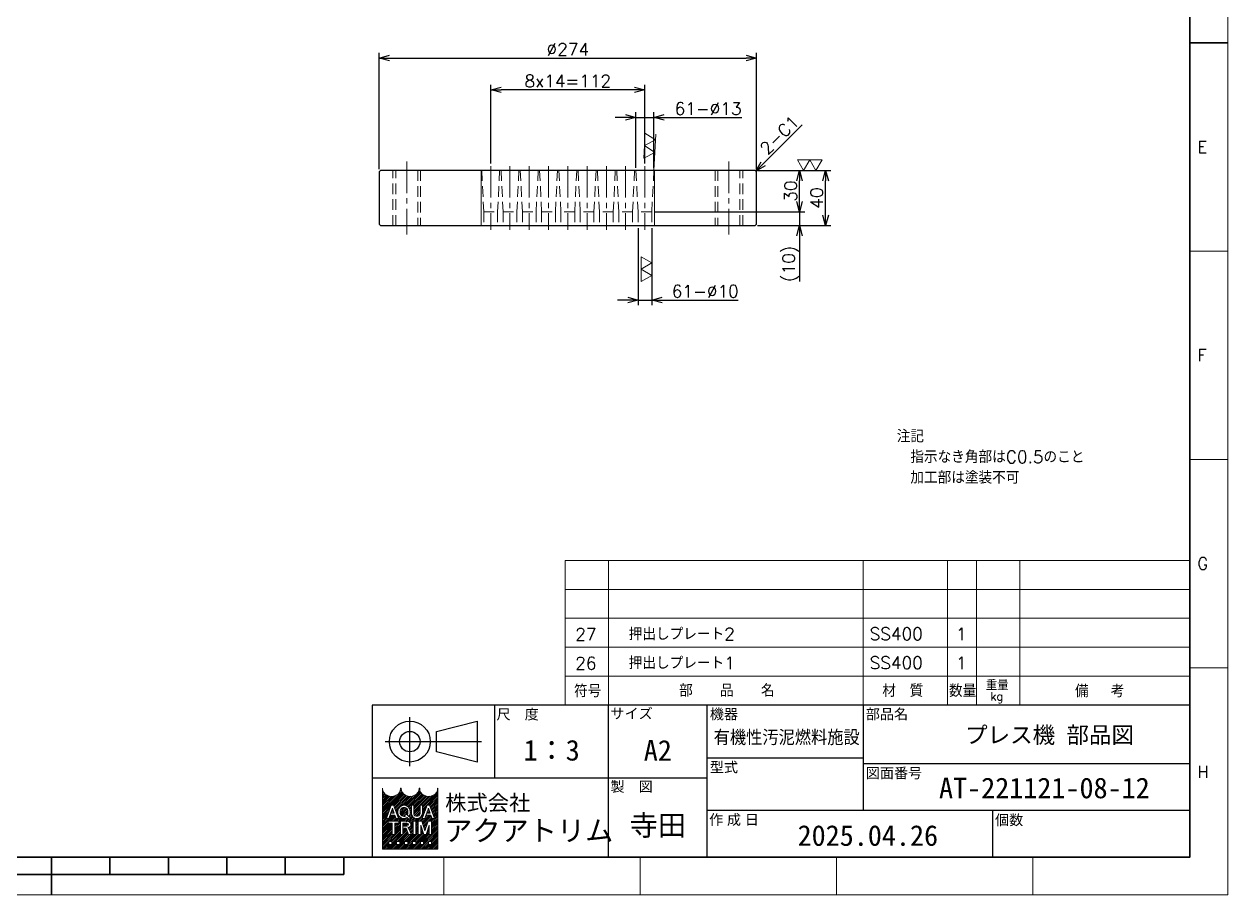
# Model space of a CAD drawing. Header units: millimetres. Extents: x 0 to 1764, y -26 to 1242.
# Drawn here: x 890 to 1764, y 0 to 632 of the extents above; entities that cross this region are included whole.
import ezdxf
from ezdxf.enums import TextEntityAlignment as Align

# ---------------------------------------------------------------- set-up
doc = ezdxf.new("R2010")
doc.units = ezdxf.units.MM
doc.header["$LTSCALE"] = 1.2
doc.header["$PDMODE"] = 99
doc.header["$PDSIZE"] = 1
doc.linetypes.add('CENTER2', pattern=[28.575, 19.05, -3.175, 3.175, -3.175])
doc.linetypes.add('HIDDEN', pattern=[9.525, 6.35, -3.175])
for name, color, linetype, lineweight in [('04_HIDDEN', 2, 'HIDDEN', 13), ('05_CENTER', 4, 'CENTER2', 13), ('07_TEXT', 3, 'Continuous', 13), ('08_DIM', 3, 'Continuous', 13), ('90_FRAME', 5, 'Continuous', 35)]:
    doc.layers.add(name, color=color, linetype=linetype, lineweight=lineweight)
doc.layers.add('10_DRAFT', color=8, linetype='Continuous', lineweight=0, plot=False)
doc.layers.add('91_BLANK', color=5, linetype='Continuous', lineweight=0, plot=False)
doc.styles.add('KSS_TXT', font='txt.shx', dxfattribs={"bigfont": 'extfont2.shx'})
doc.styles.add('MS_G', font='MS Gothic.ttf')
doc.styles.get("Standard").update_dxf_attribs({"font": 'txt.shx', "bigfont": 'extfont2.shx'})
doc.styles.add('表題用', font='MS PGothic.ttf')
doc.dimstyles.new('KSS_DIM', dxfattribs={"dimscale": 3, "dimtxt": 3, "dimasz": 2.5, "dimexe": 1.25, "dimexo": 0.625, "dimtad": 1, "dimdsep": 46, "dimtxsty": 'KSS_TXT', "dimblk": 'OPEN30', "dimcen": 0, "dimazin": 2, "dimtfac": 0.75, "dimtmove": 0, "dimatfit": 3, "dimldrblk": 'OPEN30', "dimfxl": 1.25, "dimtolj": 1, "dimarcsym": 0})

# ---------------------------------------------------------------- blocks, each defined once
blk = doc.blocks.new('_Open30')
at = {"color": 0, "linetype": 'ByBlock', "lineweight": -2}
for p, q in [((-1, 0.27), (0, 0)), ((0, 0), (-1, -0.27)), ((0, 0), (-1, 0))]:
    blk.add_line(p, q, dxfattribs=at)
blk = doc.blocks.new('*D164')
at = {"layer": '08_DIM', "color": 0, "lineweight": -2, "transparency": 16777216}
for p, q in [((1228.66, 530.95), (1228.66, 588.16)), ((1340.66, 530.95), (1340.66, 588.16)), ((1333.16, 584.41), (1236.16, 584.41))]:
    blk.add_line(p, q, dxfattribs=at)
at = {"layer": 'Defpoints', "color": 0, "transparency": 16777216}
for p in [(1228.66, 584.41), (1228.66, 529.07), (1340.66, 529.07)]:
    blk.add_point(p, dxfattribs=at)
at = {"layer": '08_DIM', "color": 0, "lineweight": -2, "transparency": 16777216, "xscale": 7.5, "yscale": 7.5, "zscale": 7.5, "rotation": 180}
blk.add_blockref('_Open30', (1228.66, 584.41), dxfattribs=at)
at = {"layer": '08_DIM', "color": 0, "lineweight": -2, "transparency": 16777216, "xscale": 7.5, "yscale": 7.5, "zscale": 7.5}
blk.add_blockref('_Open30', (1340.66, 584.41), dxfattribs=at)
at = {"layer": '08_DIM', "color": 0, "transparency": 16777216, "insert": (1284.66, 590.79), "char_height": 9, "attachment_point": 5, "style": 'KSS_TXT'}
blk.add_mtext('\\A1;8x14=112', dxfattribs=at)
blk = doc.blocks.new('*D165')
at = {"layer": '08_DIM', "color": 0, "lineweight": -2, "transparency": 16777216}
for p, q in [((1147.66, 526.76), (1147.66, 611.19)), ((1155.16, 607.44), (1414.16, 607.44)), ((1421.66, 526.76), (1421.66, 611.19))]:
    blk.add_line(p, q, dxfattribs=at)
at = {"layer": 'Defpoints', "color": 0, "transparency": 16777216}
for p in [(1421.66, 607.44), (1147.66, 524.89), (1421.66, 524.89)]:
    blk.add_point(p, dxfattribs=at)
at = {"layer": '08_DIM', "color": 0, "lineweight": -2, "transparency": 16777216, "xscale": 7.5, "yscale": 7.5, "zscale": 7.5, "rotation": 180}
blk.add_blockref('_Open30', (1147.66, 607.44), dxfattribs=at)
at = {"layer": '08_DIM', "color": 0, "lineweight": -2, "transparency": 16777216, "xscale": 7.5, "yscale": 7.5, "zscale": 7.5}
blk.add_blockref('_Open30', (1421.66, 607.44), dxfattribs=at)
at = {"layer": '08_DIM', "color": 0, "transparency": 16777216, "insert": (1284.66, 613.82), "char_height": 9, "attachment_point": 5, "style": 'KSS_TXT'}
blk.add_mtext('\\A1;\\A1;%%c274', dxfattribs=at)
blk = doc.blocks.new('*D166')
at = {"layer": '08_DIM', "color": 0, "lineweight": -2, "transparency": 16777216}
for p, q in [((1422.53, 525.89), (1475.61, 525.89)), ((1471.86, 493.39), (1471.86, 518.39)), ((1422.53, 485.89), (1475.61, 485.89))]:
    blk.add_line(p, q, dxfattribs=at)
at = {"layer": 'Defpoints', "color": 0, "transparency": 16777216}
for p in [(1420.66, 525.89), (1471.86, 525.89), (1420.66, 485.89)]:
    blk.add_point(p, dxfattribs=at)
at = {"layer": '08_DIM', "color": 0, "lineweight": -2, "transparency": 16777216, "xscale": 7.5, "yscale": 7.5, "zscale": 7.5}
for p, rotation in [((1471.86, 525.89), 90), ((1471.86, 485.89), 270)]:
    blk.add_blockref('_Open30', p, dxfattribs=dict(at, rotation=rotation))
at = {"layer": '08_DIM', "color": 0, "transparency": 16777216, "insert": (1465.48, 505.89), "char_height": 9, "attachment_point": 5, "rotation": 90, "style": 'KSS_TXT'}
blk.add_mtext('\\A1;40', dxfattribs=at)
blk = doc.blocks.new('*D182')
at = {"layer": '08_DIM', "color": 0, "lineweight": -2, "transparency": 16777216}
for p, q in [((1326.66, 564.42), (1319.16, 564.42)), ((1334.16, 527.76), (1334.16, 568.17)), ((1334.16, 564.42), (1347.16, 564.42)), ((1347.16, 527.76), (1347.16, 568.17)), ((1354.66, 564.42), (1410.97, 564.42))]:
    blk.add_line(p, q, dxfattribs=at)
at = {"layer": 'Defpoints', "color": 0, "transparency": 16777216}
for p in [(1347.16, 564.42), (1334.16, 525.89), (1347.16, 525.89)]:
    blk.add_point(p, dxfattribs=at)
at = {"layer": '08_DIM', "color": 0, "lineweight": -2, "transparency": 16777216, "xscale": 7.5, "yscale": 7.5, "zscale": 7.5}
blk.add_blockref('_Open30', (1334.16, 564.42), dxfattribs=at)
at = {"layer": '08_DIM', "color": 0, "lineweight": -2, "transparency": 16777216, "xscale": 7.5, "yscale": 7.5, "zscale": 7.5, "rotation": 180}
blk.add_blockref('_Open30', (1347.16, 564.42), dxfattribs=at)
at = {"layer": '08_DIM', "color": 0, "transparency": 16777216, "insert": (1386.57, 570.8), "char_height": 9, "attachment_point": 5, "style": 'KSS_TXT'}
blk.add_mtext('\\A1;61-%%C\\A1;13', dxfattribs=at)
blk = doc.blocks.new('*D183')
at = {"layer": '08_DIM', "color": 0, "lineweight": -2, "transparency": 16777216}
for p, q in [((1335.66, 484.01), (1335.66, 428.09)), ((1345.66, 484.01), (1345.66, 428.09)), ((1328.16, 431.84), (1320.66, 431.84)), ((1335.66, 431.84), (1345.66, 431.84)), ((1353.16, 431.84), (1408.35, 431.84))]:
    blk.add_line(p, q, dxfattribs=at)
at = {"layer": 'Defpoints', "color": 0, "transparency": 16777216}
for p in [(1335.66, 485.89), (1345.66, 485.89), (1345.66, 431.84)]:
    blk.add_point(p, dxfattribs=at)
at = {"layer": '08_DIM', "color": 0, "lineweight": -2, "transparency": 16777216, "xscale": 7.5, "yscale": 7.5, "zscale": 7.5}
blk.add_blockref('_Open30', (1335.66, 431.84), dxfattribs=at)
at = {"layer": '08_DIM', "color": 0, "lineweight": -2, "transparency": 16777216, "xscale": 7.5, "yscale": 7.5, "zscale": 7.5, "rotation": 180}
blk.add_blockref('_Open30', (1345.66, 431.84), dxfattribs=at)
at = {"layer": '08_DIM', "color": 0, "transparency": 16777216, "insert": (1384.5, 438.21), "char_height": 9, "attachment_point": 5, "style": 'KSS_TXT'}
blk.add_mtext('\\A1;61-%%C\\A1;10', dxfattribs=at)
blk = doc.blocks.new('p1ba02')
for p, q in [((-1.5, 2.6), (1.5, 2.6)), ((0, 0), (-1.5, 2.6)), ((1.5, 2.6), (0, 0)), ((3, 0), (1.5, 2.6)), ((1.5, 2.6), (4.5, 2.6)), ((4.5, 2.6), (3, 0))]:
    blk.add_line(p, q)
blk = doc.blocks.new('*D184')
at = {"layer": '08_DIM', "color": 0, "lineweight": -2, "transparency": 16777216}
for p, q in [((1422.53, 525.89), (1456.68, 525.89)), ((1452.93, 503.39), (1452.93, 518.39)), ((1347.53, 495.89), (1456.68, 495.89))]:
    blk.add_line(p, q, dxfattribs=at)
at = {"layer": 'Defpoints', "color": 0, "transparency": 16777216}
for p in [(1420.66, 525.89), (1452.93, 525.89), (1345.66, 495.89)]:
    blk.add_point(p, dxfattribs=at)
at = {"layer": '08_DIM', "color": 0, "lineweight": -2, "transparency": 16777216, "xscale": 7.5, "yscale": 7.5, "zscale": 7.5}
for p, rotation in [((1452.93, 525.89), 90), ((1452.93, 495.89), 270)]:
    blk.add_blockref('_Open30', p, dxfattribs=dict(at, rotation=rotation))
at = {"layer": '08_DIM', "color": 0, "transparency": 16777216, "insert": (1446.55, 510.89), "char_height": 9, "attachment_point": 5, "rotation": 90, "style": 'KSS_TXT'}
blk.add_mtext('\\A1;30', dxfattribs=at)
blk = doc.blocks.new('*D185')
at = {"layer": '08_DIM', "color": 0, "lineweight": -2, "transparency": 16777216}
for p, q in [((1452.93, 503.39), (1452.93, 510.89)), ((1347.53, 495.89), (1456.68, 495.89)), ((1452.93, 495.89), (1452.93, 485.89)), ((1422.53, 485.89), (1456.68, 485.89)), ((1452.93, 478.39), (1452.93, 445.39))]:
    blk.add_line(p, q, dxfattribs=at)
at = {"layer": 'Defpoints', "color": 0, "transparency": 16777216}
for p in [(1345.66, 495.89), (1420.66, 485.89), (1452.93, 485.89)]:
    blk.add_point(p, dxfattribs=at)
at = {"layer": '08_DIM', "color": 0, "lineweight": -2, "transparency": 16777216, "xscale": 7.5, "yscale": 7.5, "zscale": 7.5}
for p, rotation in [((1452.93, 495.89), 270), ((1452.93, 485.89), 90)]:
    blk.add_blockref('_Open30', p, dxfattribs=dict(at, rotation=rotation))
at = {"layer": '08_DIM', "color": 0, "transparency": 16777216, "insert": (1446.55, 458.14), "char_height": 9, "attachment_point": 5, "rotation": 90, "style": 'KSS_TXT'}
blk.add_mtext('\\A1;(10)', dxfattribs=at)
blk = doc.blocks.new('*D186')
at = {"layer": '08_DIM', "color": 0, "lineweight": -2, "transparency": 16777216}
blk.add_line((1426.46, 530.69), (1454.81, 559.03), dxfattribs=at)
at = {"layer": 'Defpoints', "color": 0, "transparency": 16777216}
for p in [(1464.59, 568.82), (1464.59, 568.82), (1421.16, 525.39)]:
    blk.add_point(p, dxfattribs=at)
at = {"layer": '08_DIM', "color": 0, "lineweight": -2, "transparency": 16777216, "xscale": 7.5, "yscale": 7.5, "zscale": 7.5, "rotation": 224.9999999999999}
blk.add_blockref('_Open30', (1421.16, 525.39), dxfattribs=at)
at = {"layer": '08_DIM', "color": 0, "transparency": 16777216, "insert": (1438.37, 551.61), "char_height": 9, "attachment_point": 5, "rotation": 45, "style": 'KSS_TXT'}
blk.add_mtext('\\A1;2-C1', dxfattribs=at)

msp = doc.modelspace()

# ---------------------------------------------------------------- hatches: boundary and pattern name
at = {"layer": '90_FRAME', "lineweight": 5}
h = msp.add_hatch(dxfattribs=at)
h.set_pattern_fill('_USER', color=4, scale=0.9, angle=45, pattern_type=0)
h.set_pattern_definition([(45, (-709.2579, -11.2265), (-0.6363961, 0.6363961), [])])
edge = h.paths.add_edge_path()
edge.add_arc((1190.33, 77.307), 0.192, 90, 180)
edge.add_ellipse((1183.606, 77.307), major_axis=(-6.532, 0), ratio=0.8823529, start_angle=360, end_angle=540, ccw=False)
edge.add_arc((1176.882, 77.307), 0.192, 3.187318, 180)
edge.add_ellipse((1170.158, 77.307), major_axis=(-6.532, 0), ratio=0.8823529, start_angle=360, end_angle=540, ccw=False)
edge.add_arc((1163.433, 77.307), 0.192, 3.187318, 180)
edge.add_ellipse((1156.709, 77.307), major_axis=(-6.532, 0), ratio=0.8823529, start_angle=360, end_angle=540, ccw=False)
edge.add_arc((1149.985, 77.307), 0.192, 3.187318, 90)
edge.add_line((1149.985, 77.499), (1149.985, 33.119))
edge.add_line((1149.985, 33.119), (1190.33, 33.119))
edge.add_line((1190.33, 33.119), (1190.33, 77.499))
h.paths.add_polyline_path([(1156.491, 65.047), (1158.084, 65.047), (1161.706, 55.487), (1161.706, 55.441), (1159.981, 55.441), (1159.08, 57.973), (1155.533, 57.973), (1156.053, 59.433), (1158.56, 59.433), (1157.287, 63.007), (1154.593, 55.441), (1152.868, 55.441), (1152.868, 55.487)], flags=16)
edge = h.paths.add_edge_path(flags=16)
edge.add_ellipse((1165.715, 60.82), major_axis=(-4.419, 0), ratio=0.9565217, start_angle=180, end_angle=360, ccw=False)
edge.add_line((1170.134, 60.82), (1170.134, 59.667))
edge.add_ellipse((1165.715, 59.667), major_axis=(-4.419, 0), ratio=0.9565217, start_angle=142.105255, end_angle=180, ccw=False)
edge.add_line((1169.202, 57.071), (1167.964, 58.092))
edge.add_ellipse((1165.715, 59.781), major_axis=(2.818, 0), ratio=0.9950358, start_angle=-37.042763, end_angle=0)
edge.add_line((1168.533, 59.78), (1168.533, 60.707))
edge.add_ellipse((1165.715, 60.707), major_axis=(2.818, 0), ratio=0.9947183, start_angle=360, end_angle=540)
edge.add_line((1162.897, 60.707), (1162.897, 59.78))
edge.add_ellipse((1165.715, 59.781), major_axis=(2.818, 0), ratio=0.9950358, start_angle=-180, end_angle=-65.757949)
edge.add_line((1166.872, 57.224), (1166.087, 57.988))
edge.add_line((1166.087, 57.988), (1166.938, 58.891))
edge.add_line((1166.938, 58.891), (1170.497, 55.959))
edge.add_line((1170.497, 55.959), (1169.385, 54.779))
edge.add_line((1169.385, 54.779), (1168.049, 56.079))
edge.add_ellipse((1165.715, 59.667), major_axis=(-4.419, 0), ratio=0.9565217, start_angle=0, end_angle=121.883625, ccw=False)
edge.add_line((1161.296, 59.667), (1161.296, 60.82))
h.paths.add_polyline_path([(1161.992, 53.52), (1161.992, 52.175), (1159.11, 52.175, 0.4142136), (1158.918, 51.983), (1158.918, 43.914), (1157.189, 43.914), (1157.189, 51.983, 0.4142136), (1156.997, 52.175), (1154.115, 52.175), (1154.115, 53.52)], flags=16)
edge = h.paths.add_edge_path(flags=16)
edge.add_line((1163.087, 53.52), (1167.505, 53.52))
edge.add_ellipse((1167.505, 50.993), major_axis=(-3.101, 0), ratio=0.8148203, start_angle=111.386975, end_angle=270, ccw=False)
edge.add_arc((1167.981, 47.568), 1.256, 22.272952, 58.553113, ccw=False)
edge.add_line((1169.143, 48.044), (1170.799, 43.991))
edge.add_line((1170.799, 43.991), (1170.799, 43.914))
edge.add_line((1170.799, 43.914), (1168.935, 43.914))
edge.add_line((1168.935, 43.914), (1167.473, 47.984))
edge.add_arc((1166.76, 47.697), 0.768, 21.928298, 90)
edge.add_line((1166.76, 48.466), (1164.873, 48.466))
edge.add_line((1164.873, 48.466), (1164.873, 49.811))
edge.add_line((1164.873, 49.811), (1167.736, 49.811))
edge.add_arc((1167.695, 50.993), 1.183, 271.997057, 448.002943)
edge.add_line((1167.736, 52.175), (1164.816, 52.175))
edge.add_line((1164.816, 52.175), (1164.816, 43.914))
edge.add_line((1164.816, 43.914), (1163.087, 43.914))
edge.add_line((1163.087, 43.914), (1163.087, 53.52))
h.paths.add_polyline_path([(1171.022, 65.047), (1172.751, 65.047), (1172.751, 59.667, 0.1750306), (1173.514, 57.466, 0.2571496), (1176.599, 57.466, 0.1750306), (1177.362, 59.667), (1177.362, 65.047), (1179.091, 65.047), (1179.091, 59.32, -0.3793912), (1175.345, 55.441), (1174.768, 55.441, -0.3793912), (1171.022, 59.32)], flags=16)
h.paths.add_polyline_path([(1172.256, 53.52), (1174.369, 53.52), (1174.369, 52.175, 0.4142136), (1174.177, 51.983), (1174.177, 45.451, 0.4142136), (1174.369, 45.259), (1174.369, 43.914), (1172.256, 43.914), (1172.256, 45.259, 0.4142136), (1172.448, 45.451), (1172.448, 51.983, 0.4142136), (1172.256, 52.175)], flags=16)
h.paths.add_polyline_path([(1176.1, 53.52), (1178.609, 53.52), (1180.903, 46.543), (1183.197, 53.52), (1185.708, 53.52), (1185.708, 43.914), (1183.978, 43.914), (1183.978, 50.638), (1181.768, 43.914), (1180.038, 43.914), (1177.827, 50.638), (1177.829, 43.914), (1176.1, 43.914)], flags=16)
h.paths.add_polyline_path([(1182.616, 65.047), (1184.209, 65.047), (1187.831, 55.487), (1187.831, 55.441), (1186.106, 55.441), (1185.205, 57.973), (1181.658, 57.973), (1182.178, 59.433), (1184.685, 59.433), (1183.412, 63.007), (1180.718, 55.441), (1178.994, 55.441), (1178.994, 55.487)], flags=16)
h.paths.add_polyline_path([(1154.596, 38.883), (1156.901, 38.883), (1156.901, 36.577), (1154.596, 36.577)], flags=16)
h.paths.add_polyline_path([(1160.36, 38.883), (1162.665, 38.883), (1162.665, 36.577), (1160.36, 36.577)], flags=16)
h.paths.add_polyline_path([(1166.123, 38.883), (1168.429, 38.883), (1168.429, 36.577), (1166.123, 36.577)], flags=16)
h.paths.add_polyline_path([(1171.887, 38.883), (1174.192, 38.883), (1174.192, 36.577), (1171.887, 36.577)], flags=16)
h.paths.add_polyline_path([(1177.65, 38.883), (1179.956, 38.883), (1179.956, 36.577), (1177.65, 36.577)], flags=16)
h.paths.add_polyline_path([(1183.414, 38.883), (1185.719, 38.883), (1185.719, 36.577), (1183.414, 36.577)], flags=16)

# ---------------------------------------------------------------- linework, layer by layer
at = {"color": 0}
msp.add_lwpolyline([(1148.659, 485.887), (1420.659, 485.887), (1421.659, 486.887), (1421.659, 524.887), (1420.659, 525.887), (1148.659, 525.887), (1147.659, 524.887), (1147.659, 486.887)], close=True, dxfattribs=at)
at = {"layer": '04_HIDDEN'}
for p, q in [((1157.659, 485.887), (1157.659, 525.887)), ((1159.659, 485.887), (1159.659, 525.887)), ((1175.659, 525.887), (1175.659, 485.887)), ((1177.659, 525.887), (1177.659, 485.887)), ((1222.159, 525.887), (1223.659, 495.887)), ((1235.159, 525.887), (1233.659, 495.887)), ((1236.159, 525.887), (1237.659, 495.887)), ((1249.159, 525.887), (1247.659, 495.887)), ((1250.159, 525.887), (1251.659, 495.887)), ((1263.159, 525.887), (1261.659, 495.887)), ((1264.159, 525.887), (1265.659, 495.887)), ((1277.159, 525.887), (1275.659, 495.887)), ((1278.159, 525.887), (1279.659, 495.887)), ((1291.159, 525.887), (1289.659, 495.887)), ((1292.159, 525.887), (1293.659, 495.887)), ((1305.159, 525.887), (1303.659, 495.887)), ((1306.159, 525.887), (1307.659, 495.887)), ((1319.159, 525.887), (1317.659, 495.887)), ((1320.159, 525.887), (1321.659, 495.887)), ((1333.159, 525.887), (1331.659, 495.887)), ((1334.159, 525.887), (1335.659, 495.887)), ((1347.159, 525.887), (1345.659, 495.887)), ((1391.659, 525.887), (1391.659, 485.887)), ((1393.659, 525.887), (1393.659, 485.887)), ((1409.659, 485.887), (1409.659, 525.887)), ((1411.659, 485.887), (1411.659, 525.887)), ((1223.659, 495.887), (1223.659, 485.887)), ((1223.659, 495.887), (1233.659, 495.887)), ((1233.659, 495.887), (1233.659, 485.887)), ((1237.659, 495.887), (1237.659, 485.887)), ((1237.659, 495.887), (1247.659, 495.887)), ((1247.659, 495.887), (1247.659, 485.887)), ((1251.659, 495.887), (1251.659, 485.887)), ((1251.659, 495.887), (1261.659, 495.887)), ((1261.659, 495.887), (1261.659, 485.887)), ((1265.659, 495.887), (1265.659, 485.887)), ((1265.659, 495.887), (1275.659, 495.887)), ((1275.659, 495.887), (1275.659, 485.887)), ((1279.659, 495.887), (1279.659, 485.887)), ((1289.659, 495.887), (1279.659, 495.887)), ((1289.659, 495.887), (1289.659, 485.887)), ((1293.659, 495.887), (1293.659, 485.887)), ((1303.659, 495.887), (1293.659, 495.887)), ((1303.659, 495.887), (1303.659, 485.887)), ((1307.659, 495.887), (1307.659, 485.887)), ((1317.659, 495.887), (1307.659, 495.887)), ((1317.659, 495.887), (1317.659, 485.887)), ((1321.659, 495.887), (1321.659, 485.887)), ((1331.659, 495.887), (1321.659, 495.887)), ((1331.659, 495.887), (1331.659, 485.887)), ((1335.659, 495.887), (1335.659, 485.887)), ((1345.659, 495.887), (1335.659, 495.887)), ((1345.659, 495.887), (1345.659, 485.887))]:
    msp.add_line(p, q, dxfattribs=at)
at = {"layer": '05_CENTER'}
for p, q in [((1167.659, 532.335), (1167.659, 479.439)), ((1228.659, 529.075), (1228.659, 482.699)), ((1242.659, 529.075), (1242.659, 482.699)), ((1256.659, 529.075), (1256.659, 482.699)), ((1270.659, 529.075), (1270.659, 482.699)), ((1284.659, 529.075), (1284.659, 482.699)), ((1298.659, 529.075), (1298.659, 482.699)), ((1312.659, 529.075), (1312.659, 482.699)), ((1326.659, 529.075), (1326.659, 482.699)), ((1340.659, 529.075), (1340.659, 482.699)), ((1401.659, 532.335), (1401.659, 479.439))]:
    msp.add_line(p, q, dxfattribs=at)
at = {"layer": '08_DIM'}
msp.add_line((1347.159, 525.887), (1348.472, 552.186), dxfattribs=at)
at = {"layer": '10_DRAFT'}
for p, q in [((1221.659, 525.887), (1221.659, 485.887)), ((1347.659, 525.887), (1347.659, 485.887))]:
    msp.add_line(p, q, dxfattribs=at)
at = {"layer": '90_FRAME'}
for p, q in [((1764.068, 618.618), (1736.459, 618.618)), ((909.6, 0), (909.6, 27.485)), ((952.076, 14.743), (952.076, 27.485)), ((994.551, 14.743), (994.551, 27.485)), ((1037.026, 14.743), (1037.026, 27.485)), ((1079.501, 14.743), (1079.501, 27.485)), ((1121.977, 14.743), (1121.977, 27.485)), ((697.224, 14.743), (1121.977, 14.743))]:
    msp.add_line(p, q, dxfattribs=at)
at = {"layer": '90_FRAME', "color": 4, "lineweight": 13}
for p, q in [((1764.068, 467.394), (1736.459, 467.394)), ((1764.068, 316.17), (1736.459, 316.17)), ((1282.795, 242.8), (1282.795, 137.8)), ((1282.795, 242.8), (1736.459, 242.8)), ((1314.295, 242.8), (1314.295, 137.8)), ((1499.066, 242.8), (1499.066, 137.8)), ((1560.398, 242.8), (1560.398, 137.8)), ((1581.398, 242.8), (1581.398, 137.8)), ((1612.898, 242.8), (1612.898, 137.8)), ((1282.795, 221.8), (1736.459, 221.8)), ((1282.795, 200.8), (1736.459, 200.8)), ((1282.795, 179.8), (1736.459, 179.8)), ((1282.795, 158.8), (1736.459, 158.8)), ((1764.068, 164.946), (1736.459, 164.946)), ((1194.737, 0), (1194.737, 27.485)), ((1337.305, 0), (1337.305, 27.485)), ((1479.873, 0), (1479.873, 27.485)), ((1622.441, 0), (1622.441, 27.485))]:
    msp.add_line(p, q, dxfattribs=at)
at = {"layer": '90_FRAME', "color": 0, "lineweight": 25}
for p, q in [((1231.559, 84.764), (1231.559, 137.8)), ((1314.295, 27.485), (1314.295, 137.8)), ((1385.78, 27.485), (1385.78, 137.8)), ((1499.066, 137.8), (1499.066, 61.428)), ((1169.931, 93.462), (1169.931, 129.102)), ((1152.111, 111.282), (1221.906, 111.282)), ((1385.78, 99.614), (1499.066, 99.614)), ((1499.066, 95.371), (1736.459, 95.371)), ((1385.78, 84.764), (1142.459, 84.764)), ((1385.78, 61.428), (1736.459, 61.428)), ((1593.187, 61.428), (1593.187, 27.485))]:
    msp.add_line(p, q, dxfattribs=at)
at = {"layer": '90_FRAME', "color": 4, "lineweight": 5}
for p, q in [((1149.985, 33.119), (1149.985, 77.499)), ((1190.33, 77.499), (1190.33, 33.119)), ((1152.868, 55.487), (1156.491, 65.047)), ((1154.593, 55.441), (1157.287, 63.007)), ((1156.491, 65.047), (1158.084, 65.047)), ((1158.56, 59.433), (1157.287, 63.007)), ((1161.706, 55.487), (1158.084, 65.047)), ((1171.022, 59.32), (1171.022, 65.047)), ((1172.751, 65.047), (1171.022, 65.047)), ((1172.751, 59.667), (1172.751, 65.047)), ((1177.362, 59.667), (1177.362, 65.047)), ((1177.362, 65.047), (1179.091, 65.047)), ((1178.994, 55.487), (1182.616, 65.047)), ((1179.091, 59.32), (1179.091, 65.047)), ((1180.718, 55.441), (1183.412, 63.007)), ((1182.616, 65.047), (1184.209, 65.047)), ((1184.685, 59.433), (1183.412, 63.007)), ((1187.831, 55.487), (1184.209, 65.047)), ((1152.868, 55.441), (1152.868, 55.487)), ((1152.868, 55.487), (1152.868, 55.487)), ((1152.868, 55.441), (1152.868, 55.487)), ((1152.868, 55.441), (1154.593, 55.441)), ((1154.115, 53.52), (1161.992, 53.52)), ((1154.115, 53.52), (1154.115, 52.175)), ((1155.533, 57.973), (1156.053, 59.433)), ((1155.533, 57.973), (1159.08, 57.973)), ((1156.053, 59.433), (1158.56, 59.433)), ((1159.981, 55.441), (1159.08, 57.973)), ((1161.706, 55.441), (1159.981, 55.441)), ((1161.296, 60.82), (1161.296, 59.667)), ((1161.706, 55.441), (1161.706, 55.487)), ((1161.992, 53.52), (1161.992, 52.175)), ((1162.897, 60.707), (1162.897, 59.785)), ((1163.087, 53.52), (1163.087, 43.914)), ((1163.087, 53.52), (1167.505, 53.52)), ((1166.087, 57.988), (1166.938, 58.891)), ((1166.087, 57.988), (1166.872, 57.224)), ((1166.938, 58.891), (1170.497, 55.959)), ((1167.964, 58.092), (1169.202, 57.071)), ((1168.049, 56.079), (1169.385, 54.779)), ((1168.533, 60.707), (1168.533, 59.785)), ((1169.385, 54.779), (1170.497, 55.959)), ((1170.134, 60.82), (1170.134, 59.667)), ((1172.256, 53.52), (1174.369, 53.52)), ((1172.256, 53.52), (1172.256, 52.175)), ((1174.369, 53.52), (1174.369, 52.175)), ((1175.345, 55.441), (1174.768, 55.441)), ((1176.1, 53.52), (1176.1, 43.914)), ((1176.1, 53.52), (1178.609, 53.52)), ((1180.903, 46.543), (1178.609, 53.52)), ((1178.994, 55.441), (1178.994, 55.487)), ((1178.994, 55.487), (1178.994, 55.487)), ((1178.994, 55.441), (1178.994, 55.487)), ((1178.994, 55.441), (1180.718, 55.441)), ((1180.903, 46.543), (1183.197, 53.52)), ((1181.658, 57.973), (1182.178, 59.433)), ((1181.658, 57.973), (1185.205, 57.973)), ((1182.178, 59.433), (1184.685, 59.433)), ((1185.708, 53.52), (1183.197, 53.52)), ((1186.106, 55.441), (1185.205, 57.973)), ((1185.708, 43.914), (1185.708, 53.52)), ((1187.831, 55.441), (1186.106, 55.441)), ((1187.831, 55.441), (1187.831, 55.487)), ((1154.115, 52.175), (1156.997, 52.175)), ((1157.189, 43.914), (1157.189, 51.983)), ((1157.189, 43.914), (1158.918, 43.914)), ((1158.918, 43.914), (1158.918, 51.983)), ((1159.11, 52.175), (1161.992, 52.175)), ((1163.087, 43.914), (1164.816, 43.914)), ((1164.816, 43.914), (1164.816, 52.175)), ((1164.816, 52.175), (1167.736, 52.175)), ((1164.873, 48.466), (1164.873, 49.811)), ((1164.873, 49.811), (1167.736, 49.811)), ((1164.873, 48.466), (1166.76, 48.466)), ((1167.473, 47.984), (1168.935, 43.914)), ((1168.935, 43.914), (1170.799, 43.914)), ((1169.143, 48.044), (1170.799, 43.991)), ((1170.799, 43.991), (1170.799, 43.914)), ((1172.256, 43.914), (1172.256, 45.259)), ((1172.256, 43.914), (1174.369, 43.914)), ((1172.448, 45.451), (1172.448, 51.983)), ((1174.177, 45.451), (1174.177, 51.983)), ((1174.369, 43.914), (1174.369, 45.259)), ((1176.1, 43.914), (1177.829, 43.914)), ((1177.829, 43.914), (1177.827, 50.638)), ((1180.038, 43.914), (1177.827, 50.638)), ((1180.038, 43.914), (1181.768, 43.914)), ((1181.768, 43.914), (1183.978, 50.638)), ((1183.978, 50.638), (1183.978, 43.914)), ((1183.978, 43.914), (1185.708, 43.914)), ((1154.596, 38.883), (1156.901, 38.883)), ((1154.596, 38.883), (1154.596, 36.577)), ((1156.901, 36.577), (1154.596, 36.577)), ((1156.901, 38.883), (1156.901, 36.577)), ((1160.36, 38.883), (1162.665, 38.883)), ((1160.36, 38.883), (1160.36, 36.577)), ((1162.665, 36.577), (1160.36, 36.577)), ((1162.665, 38.883), (1162.665, 36.577)), ((1166.123, 38.883), (1168.429, 38.883)), ((1166.123, 38.883), (1166.123, 36.577)), ((1168.429, 36.577), (1166.123, 36.577)), ((1168.429, 38.883), (1168.429, 36.577)), ((1171.887, 38.883), (1174.192, 38.883)), ((1171.887, 38.883), (1171.887, 36.577)), ((1174.192, 36.577), (1171.887, 36.577)), ((1174.192, 38.883), (1174.192, 36.577)), ((1177.65, 38.883), (1179.956, 38.883)), ((1177.65, 38.883), (1177.65, 36.577)), ((1179.956, 36.577), (1177.65, 36.577)), ((1179.956, 38.883), (1179.956, 36.577)), ((1185.719, 38.883), (1183.414, 38.883)), ((1183.414, 38.883), (1183.414, 36.577)), ((1183.414, 36.577), (1185.719, 36.577)), ((1185.719, 38.883), (1185.719, 36.577)), ((1190.33, 33.119), (1149.985, 33.119))]:
    msp.add_line(p, q, dxfattribs=at)
at = {"layer": '90_FRAME'}
msp.add_lwpolyline([(82.742, 27.485), (1736.459, 27.485), (1736.459, 1209.75), (82.742, 1209.75)], close=True, dxfattribs=at)
at = {"layer": '90_FRAME', "color": 0, "lineweight": 25}
msp.add_lwpolyline([(1142.459, 27.485), (1736.459, 27.485), (1736.459, 137.8), (1142.459, 137.8)], close=True, dxfattribs=at)
msp.add_lwpolyline([(1189.236, 118.707), (1218.936, 126.132), (1218.936, 96.432), (1189.236, 103.857), (1189.236, 118.707)], dxfattribs=at)
for radius in [14.85, 7.425]:
    msp.add_circle((1169.931, 111.282), radius, dxfattribs=at)
at = {"layer": '90_FRAME', "color": 4, "lineweight": 5}
for centre, radius, start, end in [((1149.985, 77.307), 0.192, 0, 90), ((1163.433, 77.307), 0.192, 0, 180), ((1163.433, 77.307), 0.192, 0, 90), ((1176.882, 77.307), 0.192, 0, 180), ((1190.33, 77.307), 0.192, 90, 180), ((1175.083, 59.494), 4.065, 182.450031, 265.555257), ((1176.181, 59.623), 3.43, 179.252794, 218.964572), ((1175.056, 60.267), 3.198, 241.157728, 298.842272), ((1175.029, 59.494), 4.065, 274.444743, 357.549969), ((1173.932, 59.623), 3.43, 321.035428, 0.747206), ((1156.997, 51.983), 0.192, 0, 90), ((1159.11, 51.983), 0.192, 90, 180), ((1166.76, 47.697), 0.768, 21.928298, 90), ((1167.695, 50.993), 1.183, 271.997057, 88.002943), ((1167.981, 47.568), 1.256, 22.272952, 58.553113), ((1172.256, 51.983), 0.192, 0, 90), ((1172.256, 45.451), 0.192, 270, 0), ((1174.369, 51.983), 0.192, 90, 180), ((1174.369, 45.451), 0.192, 180, 270)]:
    msp.add_arc(centre, radius, start, end, dxfattribs=at)
for centre, major_axis, ratio, start_param, end_param in [((1156.709, 77.307), (-6.532, 0), 0.8823529, 6.2831853, 9.424778), ((1170.158, 77.307), (-6.532, 0), 0.8823529, 6.2831853, 9.424778), ((1183.606, 77.307), (-6.532, 0), 0.8823529, 6.2831853, 9.424778), ((1165.715, 60.82), (-4.419, 0), 0.9565217, 3.1415927, 6.2831853), ((1165.715, 60.707), (2.818, 0), 0.9947183, 6.2831853, 9.424778), ((1167.505, 50.993), (-3.101, 0), 0.8148203, 1.9440695, 4.712389)]:
    msp.add_ellipse(centre, major_axis=major_axis, ratio=ratio, start_param=start_param, end_param=end_param, dxfattribs=at)
at = {"layer": '90_FRAME', "color": 4, "lineweight": 5, "extrusion": (0, 0, -1)}
for centre, major_axis, ratio, start_param, end_param in [((1165.715, 59.667), (-4.419, 0), 0.9565217, 4.1559148, 6.2831853), ((1165.715, 59.781), (2.818, 0), 0.9950358, 7.430878, 9.424778), ((1165.715, 59.781), (2.818, 0), 0.9950358, 6.2831853, 6.9297035), ((1165.715, 59.667), (-4.419, 0), 0.9565217, 3.1415927, 3.8029807)]:
    msp.add_ellipse(centre, major_axis=major_axis, ratio=ratio, start_param=start_param, end_param=end_param, dxfattribs=at)
at = {"layer": '91_BLANK'}
msp.add_lwpolyline([(0, 0), (1764.068, 0), (1764.068, 1241.619), (0, 1241.619)], close=True, dxfattribs=at)

# ---------------------------------------------------------------- block references
at = {"layer": '08_DIM'}
for p, xscale, yscale, zscale, rotation in [((1347.815, 539.037), 2.999999999999999, 2.999999999999999, 2.999999999999999, 87.14311383293852), ((1345.659, 449.734), 3, 3, 3, 90)]:
    msp.add_blockref('p1ba02', p, dxfattribs=dict(at, xscale=xscale, yscale=yscale, zscale=zscale, rotation=rotation))
at = {"layer": '08_DIM', "xscale": 3, "yscale": 3, "zscale": 3}
msp.add_blockref('p1ba02', (1455.885, 525.887), dxfattribs=at)

# ---------------------------------------------------------------- texts
at = {"layer": '07_TEXT', "ltscale": 2, "insert": (1523.544, 337.482), "char_height": 9, "attachment_point": 1}
msp.add_mtext_dynamic_manual_height_columns('注記\\P\u3000指示なき角部はC0.5のこと\\P\u3000加工部は塗装不可', width=176.33606, gutter_width=15, heights=[0], dxfattribs=at)
at = {"layer": '90_FRAME', "color": 0, "lineweight": 13, "style": 'KSS_TXT'}
for s, p in [('E', (1741.947, 543.006)), ('F', (1741.947, 391.782)), ('G', (1741.947, 240.558)), ('H', (1741.947, 89.334))]:
    msp.add_text(s, height=8.52, dxfattribs=at).set_placement(p, align=Align.MIDDLE_LEFT)
at = {"layer": '90_FRAME', "color": 3, "lineweight": 13}
for s, p in [('27', (1297.772, 189.167)), ('1', (1570.491, 189.318)), ('26', (1297.772, 168.167)), ('1', (1570.491, 168.318))]:
    msp.add_text(s, height=9, dxfattribs=at).set_placement(p, align=Align.MIDDLE_CENTER)
for s, height, p in [('押出しプレート2', 9, (1328.925, 184.898)), ('SS400', 9, (1503.9, 185.018)), ('押出しプレート1', 9, (1328.925, 163.898)), ('SS400', 9, (1503.9, 164.018)), ('符号', 9, (1289.209, 143.519)), ('部\u3000\u3000品\u3000\u3000名', 9, (1365.505, 143.846)), ('材\u3000質', 9, (1513.071, 143.738)), ('数量', 9, (1561.501, 143.67)), ('重量', 7.5, (1588.258, 148.578)), ('備  考', 9, (1653.04, 143.519)), ('kg', 6, (1591.573, 141.24))]:
    msp.add_text(s, height=height, dxfattribs=at).set_placement(p)
at = {"layer": '90_FRAME', "color": 0, "style": '表題用'}
for s, p in [('尺\u3000度', (1232.904, 131.157)), ('サイズ', (1315.64, 131.716)), ('機器', (1387.819, 131.281)), ('部品名', (1501.105, 131.281)), ('型式', (1387.819, 92.72)), ('図面番号', (1501.105, 88.477)), ('製\u3000図', (1315.64, 78.681)), ('作 成 日', (1387.301, 54.624)), ('個数', (1594.969, 54.417))]:
    msp.add_text(s, height=7.5, dxfattribs=at).set_placement(p, align=Align.MIDDLE_LEFT)
at = {"layer": '90_FRAME', "color": 0, "style": 'MS_G'}
msp.add_text('プレス機 部品図', height=12, dxfattribs=at).set_placement((1634.517, 110.167), align=Align.CENTER)
at = {"layer": '90_FRAME', "color": 0, "style": 'MS_G', "width": 0.9}
msp.add_text('有機性汚泥燃料施設', height=9.6, dxfattribs=at).set_placement((1443.627, 109.737), align=Align.CENTER)
at = {"layer": '90_FRAME', "color": 0, "style": 'MS_G'}
msp.add_text('A2', height=15, dxfattribs=at).set_placement((1350.037, 104.918), align=Align.MIDDLE)
for s, p in [('AT-221121-08-12', (1554.25, 70.159)), ('2025.04.26', (1451.534, 35.633))]:
    msp.add_text(s, height=15, dxfattribs=at).set_placement(p)
at = {"layer": '90_FRAME', "color": 4, "style": 'MS_G'}
msp.add_text('株式会社', height=11.3412, dxfattribs=at).set_placement((1226.509, 66.858), align=Align.MIDDLE_CENTER)
msp.add_text('アクアトリム', height=15, dxfattribs=at).set_placement((1194.945, 39.159))
at = {"layer": '90_FRAME', "color": 0, "style": 'MS_G'}
for tag, p in [('1：3', (1272.927, 104.918)), ('寺田', (1350.037, 50.821))]:
    msp.add_attdef(tag, text='', height=15, dxfattribs=at).set_placement(p, align=Align.MIDDLE)

# ---------------------------------------------------------------- dimensions: what is measured, and where the dimension line sits
at = {"layer": '08_DIM'}
for base, p1, p2, text, override, picture, middle in [((1421.659, 607.443), (1147.659, 524.887), (1421.659, 524.887), '\\A1;%%c<>', {"dimscale": 3, "dimtxsty": 'KSS_TXT', "dimtfill": 0, "dimtfillclr": 0, "dimarcsym": 1}, '*D165', (1284.659, 613.818)), ((1228.659, 584.411), (1340.659, 529.075), (1228.659, 529.075), '8x14=<>', {"dimscale": 3, "dimarcsym": 1}, '*D164', (1284.659, 590.786)), ((1347.159, 564.423), (1334.159, 525.887), (1347.159, 525.887), '61-%%C\\A1;<>', {"dimtxsty": 'KSS_TXT', "dimtfill": 0, "dimtfillclr": 0}, '*D182', (1386.565, 570.798)), ((1345.659, 431.839), (1335.659, 485.887), (1345.659, 485.887), '61-%%C\\A1;<>', {"dimtxsty": 'KSS_TXT', "dimtfill": 0, "dimtfillclr": 0}, '*D183', (1384.503, 438.214))]:
    dim = msp.add_linear_dim(base=base, p1=p1, p2=p2, text=text, dimstyle='KSS_DIM', override=override, dxfattribs=at)
    dim.commit()
    dim.dimension.update_dxf_attribs({"geometry": picture, "text_midpoint": middle})
dim = msp.add_aligned_dim(p1=(1421.159, 525.387), p2=(1464.588, 568.816), distance=0, text='2-C1', dimstyle='KSS_DIM', override={"dimse1": 1, "dimse2": 1, "dimsd2": 1}, dxfattribs=at)
dim.commit()
dim.dimension.update_dxf_attribs({"geometry": '*D186', "text_midpoint": (1438.366, 551.609)})
dim = msp.add_linear_dim(base=(1452.927, 525.887), p1=(1345.659, 495.887), p2=(1420.659, 525.887), angle=90, dimstyle='KSS_DIM', dxfattribs=at)
dim.commit()
dim.dimension.update_dxf_attribs({"geometry": '*D184', "text_midpoint": (1446.552, 510.887)})
dim = msp.add_linear_dim(base=(1471.858, 525.887), p1=(1420.659, 485.887), p2=(1420.659, 525.887), angle=90, dimstyle='KSS_DIM', override={"dimscale": 3, "dimarcsym": 1}, dxfattribs=at)
dim.commit()
dim.dimension.update_dxf_attribs({"geometry": '*D166', "text_midpoint": (1465.483, 505.887)})
dim = msp.add_linear_dim(base=(1452.927, 485.887), p1=(1345.659, 495.887), p2=(1420.659, 485.887), angle=90, text='(<>)', dimstyle='KSS_DIM', dxfattribs=at)
dim.commit()
dim.dimension.update_dxf_attribs({"geometry": '*D185', "text_midpoint": (1446.552, 458.137)})

doc.saveas('drawing.dxf')
